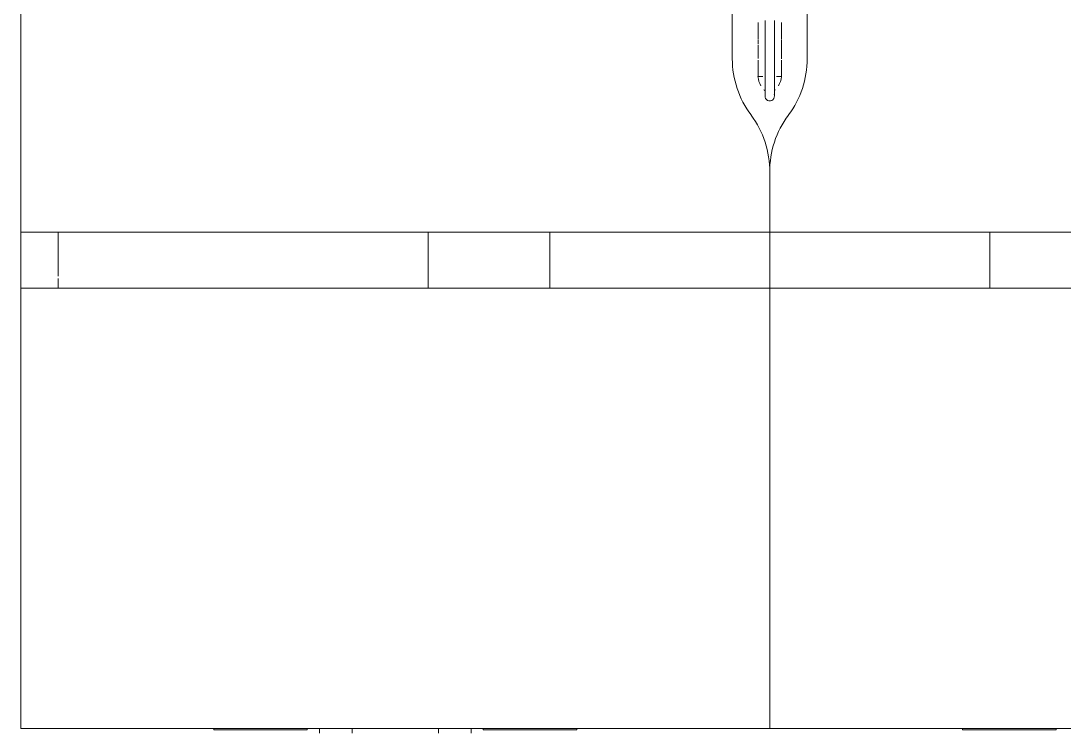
# Model space of a CAD drawing. Header units: millimetres. Extents: x 155927 to 317870, y -36033 to 97293.
# Drawn here: x 213612 to 214726, y 17948 to 18708 of the extents above; entities that cross this region are included whole.
import ezdxf

# ---------------------------------------------------------------- set-up
doc = ezdxf.new("R2010")
doc.units = ezdxf.units.MM
doc.header["$MEASUREMENT"] = 0
doc.layers.add('I-FURN', color=8, linetype='CONTINUOUS', lineweight=9)

msp = doc.modelspace()

# ---------------------------------------------------------------- linework, layer by layer
at = {"layer": 'I-FURN'}
for p, q in [((213611.9, 20022.9), (213611.9, 18422.9)), ((213611.9, 18422.9), (213611.9, 20022.9)), ((214451.9, 19777.9), (214451.9, 18667.9)), ((214451.9, 18667.9), (214451.9, 19777.9)), ((214371.9, 18667.9), (214371.9, 19589.4)), ((214371.9, 19589.4), (214371.9, 18667.9)), ((214399.4, 18689), (214399.4, 18706.7)), ((214406.9, 18708.8), (214406.9, 18705.5)), ((214406.9, 18705.5), (214406.9, 18702.3)), ((214406.9, 18702.3), (214406.9, 18699.1)), ((214416.9, 18707.9), (214416.9, 18708.8)), ((214416.9, 18704.7), (214416.9, 18707.9)), ((214416.9, 18701.4), (214416.9, 18704.7)), ((214416.9, 18698.2), (214416.9, 18701.4)), ((214424.4, 18706.7), (214424.4, 18689)), ((214406.9, 18699.1), (214406.9, 18695.9)), ((214406.9, 18695.9), (214406.9, 18692.7)), ((214406.9, 18692.7), (214406.9, 18689.5)), ((214416.9, 18695), (214416.9, 18698.2)), ((214416.9, 18691.8), (214416.9, 18695)), ((214416.9, 18688.7), (214416.9, 18691.8)), ((214399.4, 18683.4), (214399.4, 18688.3)), ((214399.4, 18668.2), (214399.4, 18682.5)), ((214406.9, 18689.5), (214406.9, 18686.4)), ((214406.9, 18686.4), (214406.9, 18683.3)), ((214406.9, 18683.3), (214406.9, 18680.3)), ((214406.9, 18680.3), (214406.9, 18677.3)), ((214416.9, 18685.6), (214416.9, 18688.7)), ((214416.9, 18682.5), (214416.9, 18685.6)), ((214416.9, 18679.4), (214416.9, 18682.5)), ((214416.9, 18676.5), (214416.9, 18679.4)), ((214424.4, 18688.3), (214424.4, 18683.4)), ((214424.4, 18683.5), (214424.4, 18667.7)), ((214406.9, 18677.3), (214406.9, 18674.3)), ((214406.9, 18674.3), (214406.9, 18671.4)), ((214406.9, 18671.4), (214406.9, 18668.6)), ((214406.9, 18668.6), (214406.9, 18665.8)), ((214416.9, 18673.5), (214416.9, 18676.5)), ((214416.9, 18670.6), (214416.9, 18673.5)), ((214416.9, 18667.8), (214416.9, 18670.6)), ((214399.4, 18648.8), (214399.4, 18666.3)), ((214406.9, 18665.8), (214406.9, 18663.1)), ((214406.9, 18663.1), (214406.9, 18660.4)), ((214406.9, 18660.4), (214406.9, 18657.9)), ((214406.9, 18657.9), (214406.9, 18655.4)), ((214416.9, 18665.1), (214416.9, 18667.8)), ((214416.9, 18662.4), (214416.9, 18665.1)), ((214416.9, 18659.7), (214416.9, 18662.4)), ((214416.9, 18657.2), (214416.9, 18659.7)), ((214416.9, 18654.8), (214416.9, 18657.2)), ((214424.4, 18666.3), (214424.4, 18648.8)), ((214399.4, 18653.3), (214399.4, 18654.4)), ((214399.4, 18648.8), (214404.6, 18648.8)), ((214406.9, 18655.4), (214406.9, 18653)), ((214406.9, 18653), (214406.9, 18650.7)), ((214406.9, 18650.7), (214406.9, 18648.5)), ((214406.9, 18648.5), (214406.9, 18646.4)), ((214406.9, 18646.4), (214406.9, 18644.4)), ((214416.9, 18652.4), (214416.9, 18654.8)), ((214416.9, 18650.1), (214416.9, 18652.4)), ((214416.9, 18647.9), (214416.9, 18650.1)), ((214416.9, 18645.9), (214416.9, 18647.9)), ((214416.9, 18643.9), (214416.9, 18645.9)), ((214419.1, 18648.8), (214424.4, 18648.8)), ((214424.4, 18654.4), (214424.4, 18653.3)), ((214406.9, 18644.4), (214406.9, 18642.5)), ((214406.9, 18642.5), (214406.9, 18640.7)), ((214406.9, 18640.7), (214406.9, 18639)), ((214406.9, 18639), (214406.9, 18637.4)), ((214406.9, 18637.4), (214406.9, 18635.9)), ((214406.9, 18635.9), (214406.9, 18634.6)), ((214406.9, 18634.6), (214406.9, 18633.4)), ((214416.9, 18642), (214416.9, 18643.9)), ((214416.9, 18640.2), (214416.9, 18642)), ((214416.9, 18638.6), (214416.9, 18640.2)), ((214416.9, 18637), (214416.9, 18638.6)), ((214416.9, 18635.6), (214416.9, 18637)), ((214416.9, 18634.2), (214416.9, 18635.6)), ((214406.9, 18633.4), (214406.9, 18632.2)), ((214406.9, 18632.2), (214406.9, 18631.3)), ((214406.9, 18631.3), (214406.9, 18630.4)), ((214406.9, 18630.4), (214406.9, 18629.6)), ((214406.9, 18629.6), (214406.9, 18629)), ((214406.9, 18629), (214406.9, 18628.5)), ((214406.9, 18628.5), (214406.9, 18628.2)), ((214406.9, 18628.2), (214406.9, 18628)), ((214406.9, 18628), (214406.9, 18627.9)), ((214406.9, 18627.9), (214406.9, 18627.9)), ((214416.9, 18633), (214416.9, 18634.2)), ((214416.9, 18632), (214416.9, 18633)), ((214416.9, 18631), (214416.9, 18632)), ((214416.9, 18630.2), (214416.9, 18631)), ((214416.9, 18629.5), (214416.9, 18630.2)), ((214416.9, 18628.9), (214416.9, 18629.5)), ((214416.9, 18628.4), (214416.9, 18628.9)), ((214416.9, 18628.1), (214416.9, 18628.4)), ((214416.9, 18627.9), (214416.9, 18628.1)), ((214416.9, 18627.9), (214416.9, 18627.9)), ((214411.9, 18422.9), (214411.9, 18546.7)), ((214411.9, 18546.7), (214411.9, 18422.9)), ((214411.9, 18546.7), (214411.9, 18422.9)), ((214411.9, 18422.9), (214411.9, 18546.7)), ((213611.9, 18482.9), (214046.9, 18482.9)), ((213651.9, 18482.9), (213611.9, 18482.9)), ((213611.9, 18482.9), (213611.9, 18422.9)), ((213611.9, 18422.9), (213611.9, 18482.9)), ((215171.9, 18482.9), (213651.9, 18482.9)), ((213651.9, 18435.8), (213651.9, 18482.9)), ((213651.9, 18435.8), (213651.9, 18482.9)), ((214046.9, 18482.9), (214176.9, 18482.9)), ((214046.9, 18422.9), (214046.9, 18482.9)), ((214046.9, 18422.9), (214046.9, 18482.9)), ((214176.9, 18482.9), (214646.9, 18482.9)), ((214176.9, 18422.9), (214176.9, 18482.9)), ((214176.9, 18422.9), (214176.9, 18482.9)), ((214646.9, 18482.9), (214777.2, 18482.9)), ((214646.9, 18422.9), (214646.9, 18482.9)), ((214646.9, 18422.9), (214646.9, 18482.9)), ((213611.9, 17952.9), (213611.9, 18422.9)), ((214411.9, 18422.9), (213611.9, 18422.9)), ((213651.9, 18422.9), (213651.9, 18433.4)), ((213651.9, 18422.9), (213651.9, 18433.4)), ((214411.9, 17952.9), (214411.9, 18422.9)), ((215211.9, 18422.9), (214411.9, 18422.9)), ((214411.9, 17952.9), (214411.9, 18422.9)), ((214411.9, 17952.9), (213611.9, 17952.9)), ((213817.9, 17952.9), (213817.9, 17951.4)), ((213817.9, 17952.9), (213817.9, 17951.4)), ((213817.9, 17952.9), (213817.9, 17951.4)), ((213825.9, 17951.4), (213817.9, 17951.4)), ((213817.9, 17951.4), (213821.9, 17951.4)), ((213821.9, 17951.4), (213817.9, 17951.4)), ((213817.9, 17951.4), (213821.9, 17951.4)), ((213821.9, 17951.4), (213817.9, 17951.4)), ((213817.9, 17951.4), (213821.9, 17951.4)), ((213909.9, 17951.4), (213825.9, 17951.4)), ((213917.9, 17951.4), (213909.9, 17951.4)), ((213913.9, 17951.4), (213917.9, 17951.4)), ((213913.9, 17951.4), (213917.9, 17951.4)), ((213917.9, 17951.4), (213913.9, 17951.4)), ((213913.9, 17951.4), (213917.9, 17951.4)), ((213917.9, 17951.4), (213913.9, 17951.4)), ((213917.9, 17951.4), (213917.9, 17952.9)), ((213917.9, 17951.4), (213917.9, 17952.9)), ((213917.9, 17951.4), (213917.9, 17952.9)), ((213930.9, 17952.9), (213930.9, 17947.9)), ((213930.9, 17952.9), (213930.9, 17947.9)), ((213930.9, 17952.9), (213930.9, 17951.4)), ((213931.3, 17951.4), (213930.9, 17951.4)), ((213930.9, 17951.4), (213931.3, 17951.4)), ((213965.9, 17947.9), (213965.9, 17952.9)), ((213965.9, 17947.9), (213965.9, 17952.9)), ((214057.9, 17952.9), (214057.9, 17947.9)), ((214057.9, 17952.9), (214057.9, 17947.9)), ((214092.5, 17951.4), (214092.9, 17951.4)), ((214092.9, 17951.4), (214092.5, 17951.4)), ((214092.9, 17947.9), (214092.9, 17952.9)), ((214092.9, 17947.9), (214092.9, 17952.9)), ((214092.9, 17951.4), (214092.9, 17952.9)), ((214105.9, 17952.9), (214105.9, 17951.4)), ((214105.9, 17952.9), (214105.9, 17951.4)), ((214105.9, 17952.9), (214105.9, 17951.4)), ((214113.9, 17951.4), (214105.9, 17951.4)), ((214105.9, 17951.4), (214109.9, 17951.4)), ((214109.9, 17951.4), (214105.9, 17951.4)), ((214105.9, 17951.4), (214109.9, 17951.4)), ((214109.9, 17951.4), (214105.9, 17951.4)), ((214105.9, 17951.4), (214109.9, 17951.4)), ((214197.9, 17951.4), (214113.9, 17951.4)), ((214205.9, 17951.4), (214197.9, 17951.4)), ((214201.9, 17951.4), (214205.9, 17951.4)), ((214201.9, 17951.4), (214205.9, 17951.4)), ((214205.9, 17951.4), (214201.9, 17951.4)), ((214201.9, 17951.4), (214205.9, 17951.4)), ((214205.9, 17951.4), (214201.9, 17951.4)), ((214205.9, 17951.4), (214205.9, 17952.9)), ((214205.9, 17951.4), (214205.9, 17952.9)), ((214205.9, 17951.4), (214205.9, 17952.9)), ((215211.9, 17952.9), (214411.9, 17952.9)), ((214617.9, 17952.9), (214617.9, 17951.4)), ((214617.9, 17952.9), (214617.9, 17951.4)), ((214617.9, 17952.9), (214617.9, 17951.4)), ((214625.9, 17951.4), (214617.9, 17951.4)), ((214617.9, 17951.4), (214621.9, 17951.4)), ((214621.9, 17951.4), (214617.9, 17951.4)), ((214617.9, 17951.4), (214621.9, 17951.4)), ((214621.9, 17951.4), (214617.9, 17951.4)), ((214617.9, 17951.4), (214621.9, 17951.4)), ((214709.9, 17951.4), (214625.9, 17951.4)), ((214717.9, 17951.4), (214709.9, 17951.4)), ((214713.9, 17951.4), (214717.9, 17951.4)), ((214713.9, 17951.4), (214717.9, 17951.4)), ((214717.9, 17951.4), (214713.9, 17951.4)), ((214713.9, 17951.4), (214717.9, 17951.4)), ((214717.9, 17951.4), (214713.9, 17951.4)), ((214717.9, 17951.4), (214717.9, 17952.9)), ((214717.9, 17951.4), (214717.9, 17952.9)), ((214717.9, 17951.4), (214717.9, 17952.9))]:
    msp.add_line(p, q, dxfattribs=at)
for centre, radius, start, end in [((214471.9, 18667.9), 100, 180, 216.8699), ((214471.9, 18667.9), 100, 180, 216.8699), ((214351.9, 18667.9), 100, 323.1301, 0), ((214351.9, 18667.9), 100, 323.1301, 0), ((214422.8, 18651.1), 23.6, 185.6664, 210.8564), ((214400.9, 18651.1), 23.6, 329.1436, 354.3336), ((214411.9, 18640.7), 8.51, 223.4514, 234.4595), ((214411.9, 18640.7), 8.51, 305.5405, 316.5486), ((214411.9, 18627.9), 5, 173.0848, 21.8252), ((214311.9, 18547.8), 100, 359.3744, 36.8699), ((214311.9, 18547.8), 100, 359.3744, 36.8699), ((214511.9, 18547.8), 100, 143.1301, 180.6256), ((214511.9, 18547.8), 100, 143.1301, 180.6256)]:
    msp.add_arc(centre, radius, start, end, dxfattribs=at)

doc.saveas('drawing.dxf')
